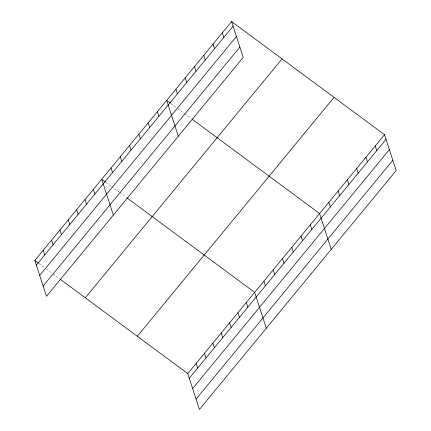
<?xml version="1.0" encoding="UTF-8"?>
<svg xmlns="http://www.w3.org/2000/svg" width="431" height="431" viewBox="0 0 431 431"><rect width="100%" height="100%" fill="white"/><g stroke="black" fill="none" stroke-linecap="round" stroke-linejoin="round"><path stroke-width="0.32" stroke-dasharray="2.15 1.62" d="M170.913 103.537L176.753 107.858M177.82 108.644L184.193 113.364M184.721 113.757L191.1 118.471M105.983 182.378L111.295 186.311M111.828 186.704L119.263 192.204M119.796 192.598L126.703 197.705M39.086 263.61L44.932 267.937M46.526 269.111L52.372 273.437M52.9 273.83L59.807 278.938"/><path stroke-width="0.65" d="M231.587 21.55L243.235 57.388L46.483 296.302L34.841 260.464L231.587 21.55L384.517 134.698L396.159 170.536L199.413 409.45L187.765 373.612L60.34 279.331M36.349 265.124L233.101 26.205M39.695 275.414L236.447 36.495M43.138 286.012L239.889 47.098M85.306 297.805L282.057 58.891M137.3 336.277L334.052 97.358M187.765 373.612L384.517 134.698M189.279 378.273L386.031 139.353M192.625 388.563L389.376 149.643M196.067 399.16L392.819 160.246M170.38 103.144L166.662 100.391L178.305 136.228M192.161 119.258L319.592 213.539L331.234 249.377M105.455 181.984L101.732 179.237L113.38 215.069M127.231 198.098L254.662 292.385L266.304 328.217M34.841 260.464L38.558 263.217M375.239 145.964L376.753 150.618M365.967 157.223L367.481 161.884M356.69 168.489L358.204 173.143M347.418 179.749L348.927 184.409M338.141 191.014L339.655 195.669M328.864 202.279L330.378 206.934M310.315 224.804L311.828 229.459M301.037 236.064L302.551 240.724M222.315 32.815L223.829 37.47M291.765 247.329L293.274 251.984M213.038 44.075L214.552 48.735M282.488 258.595L284.002 263.249M203.766 55.34L205.275 59.995M273.211 269.854L274.725 274.515M194.489 66.6L196.003 71.26M263.939 281.12L265.453 285.775M185.211 77.866L186.725 82.52M246.3 302.535L247.814 307.195M175.94 89.131L177.448 93.786M237.939 312.69L239.453 317.345M229.578 322.846L231.091 327.501M157.385 111.656L158.899 116.311M221.216 332.996L222.73 337.656M148.113 122.921L149.622 127.576M212.855 343.151L214.363 347.812M138.836 134.181L140.35 138.841M204.488 353.307L206.002 357.962M129.559 145.446L131.072 150.101M196.127 363.462L197.64 368.117M120.287 156.706L121.801 161.366M111.009 167.971L112.523 172.626M93.371 189.387L94.885 194.047M85.009 199.542L86.523 204.197M76.648 209.698L78.162 214.352M68.287 219.853L69.8 224.508M59.925 230.003L61.439 234.663M51.564 240.159L53.078 244.813M43.202 250.314L44.716 254.969"/></g></svg>
